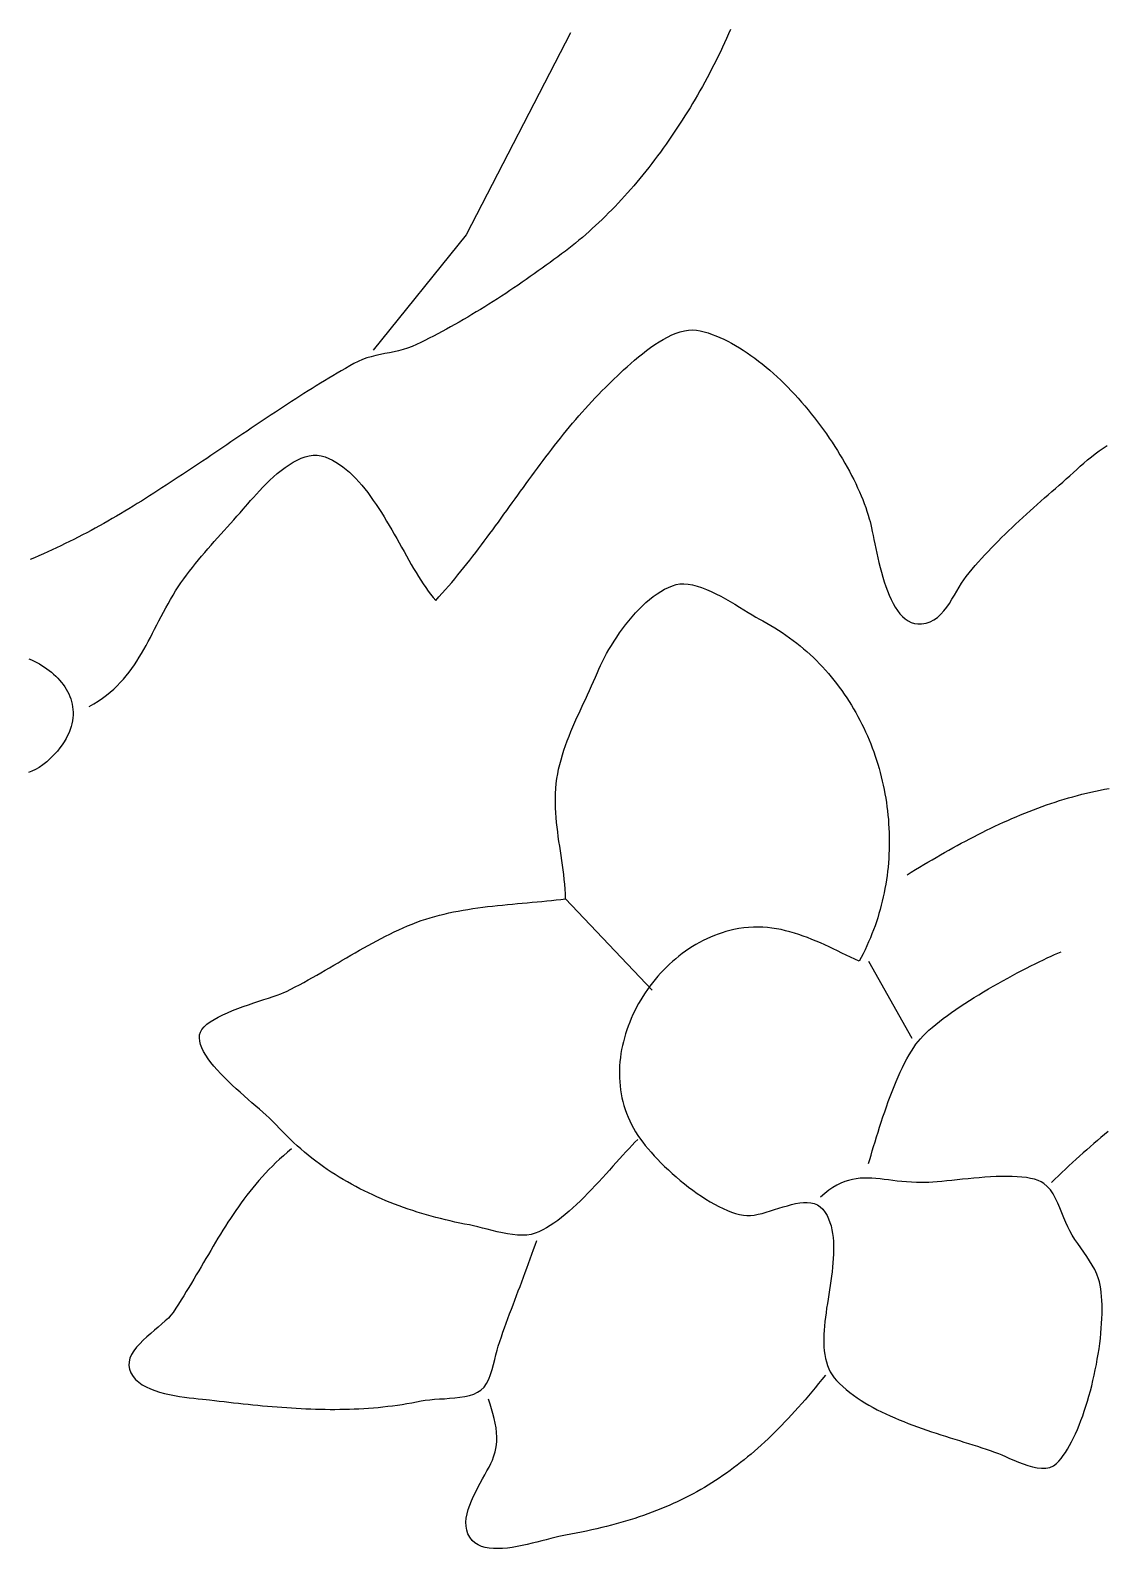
# Model space of a CAD drawing. Header units: millimetres. Extents: x 38 to 1209, y 36 to 1580.
# Drawn here: x 434.7 to 658.3, y 955.9 to 1271.5 of the extents above; entities that cross this region are included whole.
import ezdxf

# ---------------------------------------------------------------- set-up
doc = ezdxf.new("R2010")
doc.units = ezdxf.units.MM
doc.layers.add('0_0_0', color=3, linetype='Continuous')

msp = doc.modelspace()

# ---------------------------------------------------------------- linework, layer by layer
at = {"layer": '0_0_0'}
for points in [[(580.2689, 1271.6765), (579.8647, 1270.7499), (579.4527, 1269.8252), (579.033, 1268.9027), (578.6058, 1267.9825), (578.171, 1267.0648), (577.7288, 1266.1497), (577.2793, 1265.2374), (576.8225, 1264.3281), (576.3585, 1263.4218), (575.8875, 1262.5189), (575.4095, 1261.6193), (574.9246, 1260.7234), (574.4329, 1259.8312), (573.9345, 1258.9429), (573.4295, 1258.0588), (572.9178, 1257.1788), (572.3998, 1256.3033), (571.8753, 1255.4323), (571.3446, 1254.566), (570.8076, 1253.7046), (570.2646, 1252.8483), (569.7155, 1251.9971), (569.1605, 1251.1513), (568.5996, 1250.3111), (568.033, 1249.4765), (567.4607, 1248.6478), (566.8828, 1247.8251), (566.2994, 1247.0086), (565.7106, 1246.1984), (565.1165, 1245.3947), (564.5171, 1244.5976), (563.9125, 1243.8074), (563.3029, 1243.0241), (562.6883, 1242.2479), (562.0689, 1241.4791), (561.4446, 1240.7177), (560.8156, 1239.9639), (560.182, 1239.218), (559.5438, 1238.4799), (558.9012, 1237.75), (558.2542, 1237.0283), (557.6029, 1236.315), (556.9474, 1235.6103), (556.2878, 1234.9144), (555.6242, 1234.2274), (554.9567, 1233.5494), (554.2853, 1232.8807), (553.6102, 1232.2213), (552.9314, 1231.5715), (552.249, 1230.9314), (551.5631, 1230.3012), (550.8738, 1229.681), (550.1812, 1229.071), (549.4853, 1228.4714), (548.7863, 1227.8823), (548.0842, 1227.3038), (547.3792, 1226.7362), (546.6713, 1226.1796), (545.9606, 1225.6342), (545.1751, 1225.0412), (544.3825, 1224.4479), (543.5832, 1223.8546), (542.7774, 1223.2616), (541.9652, 1222.6692), (541.147, 1222.0776), (540.323, 1221.4872), (539.4934, 1220.8982), (538.6585, 1220.311), (537.8186, 1219.7258), (536.9738, 1219.1429), (536.1244, 1218.5626), (535.2707, 1217.9852), (534.4129, 1217.411), (533.5512, 1216.8403), (532.686, 1216.2734), (531.8173, 1215.7105), (530.9456, 1215.152), (530.071, 1214.5981), (529.1937, 1214.0491), (528.3141, 1213.5054), (527.4323, 1212.9671), (526.5487, 1212.4347), (525.6634, 1211.9084), (524.7766, 1211.3884), (523.8888, 1210.8752), (523, 1210.3689), (522.1105, 1209.8698), (521.2206, 1209.3784), (520.3305, 1208.8947), (519.4405, 1208.4192), (518.5508, 1207.9521), (517.6617, 1207.4937), (516.7733, 1207.0443), (515.886, 1206.6042), (515, 1206.1737), (514.0887, 1205.7742), (513.1649, 1205.4377), (512.2311, 1205.1531), (511.2897, 1204.9092), (510.3432, 1204.6947), (509.3941, 1204.4987), (508.4447, 1204.3098), (507.4976, 1204.1168), (506.5552, 1203.9088), (505.62, 1203.6744), (504.6944, 1203.4024), (503.7809, 1203.0819), (502.8819, 1202.7014), (502, 1202.25), (501.1213, 1201.7528), (500.2453, 1201.251), (499.3718, 1200.7447), (498.5009, 1200.2342), (497.6323, 1199.7195), (496.7661, 1199.2008), (495.902, 1198.6783), (495.0401, 1198.1521), (494.1802, 1197.6224), (493.3223, 1197.0893), (492.4662, 1196.553), (491.6118, 1196.0136), (490.7591, 1195.4713), (489.908, 1194.9262), (489.0584, 1194.3785), (488.2101, 1193.8284), (487.3632, 1193.2759), (486.5175, 1192.7213), (485.6728, 1192.1646), (484.8293, 1191.6062), (483.9866, 1191.046), (483.1448, 1190.4843), (482.3037, 1189.9212), (481.4633, 1189.3568), (480.6235, 1188.7914), (479.7842, 1188.225), (478.9452, 1187.6578), (478.1065, 1187.09), (477.2681, 1186.5218), (476.4297, 1185.9532), (475.5914, 1185.3844), (474.753, 1184.8157), (473.9145, 1184.247), (473.0757, 1183.6787), (472.2365, 1183.1108), (471.3969, 1182.5434), (470.5568, 1181.9769), (469.7161, 1181.4112), (468.8747, 1180.8466), (468.0325, 1180.2831), (467.1894, 1179.7211), (466.3453, 1179.1605), (465.5001, 1178.6016), (464.6538, 1178.0446), (463.8062, 1177.4895), (462.9573, 1176.9365), (462.1069, 1176.3857), (461.255, 1175.8375), (460.4015, 1175.2917), (459.5463, 1174.7488), (458.6893, 1174.2087), (457.8304, 1173.6716), (456.9695, 1173.1377), (456.1065, 1172.6072), (455.2414, 1172.0802), (454.374, 1171.5568), (453.5042, 1171.0372), (452.632, 1170.5216), (451.7573, 1170.0101), (450.88, 1169.5028), (450, 1169), (449.1271, 1168.5092), (448.2502, 1168.0258), (447.3692, 1167.5494), (446.4844, 1167.0799), (445.5958, 1166.617), (444.7038, 1166.1604), (443.8084, 1165.7099), (442.9097, 1165.2653), (442.008, 1164.8264), (441.1033, 1164.3928), (440.196, 1163.9644), (439.286, 1163.5409), (438.3736, 1163.1221), (437.4589, 1162.7077), (436.542, 1162.2975), (435.6232, 1161.8912), (434.7026, 1161.4887)], [(547, 1271), (525.3665, 1229), (506, 1205)], [(447, 1131), (447.9591, 1131.5385), (448.8697, 1132.1007), (449.7341, 1132.6857), (450.5547, 1133.2928), (451.334, 1133.9211), (452.0743, 1134.5698), (452.7781, 1135.238), (453.4477, 1135.925), (454.0855, 1136.6299), (454.6941, 1137.3518), (455.2756, 1138.0901), (455.8327, 1138.8437), (456.3676, 1139.612), (456.8828, 1140.3941), (457.3806, 1141.1891), (457.8636, 1141.9963), (458.334, 1142.8148), (458.7943, 1143.6438), (459.2468, 1144.4824), (459.6941, 1145.3299), (460.1385, 1146.1854), (460.5824, 1147.0481), (461.0281, 1147.9172), (461.4782, 1148.7918), (461.935, 1149.6711), (462.4009, 1150.5543), (462.8783, 1151.4406), (463.3697, 1152.3291), (463.8773, 1153.2191), (464.4037, 1154.1096), (464.9513, 1155), (465.4896, 1155.8372), (466.0456, 1156.6645), (466.618, 1157.4824), (467.2057, 1158.2915), (467.8073, 1159.0924), (468.4218, 1159.8855), (469.0478, 1160.6716), (469.6842, 1161.4511), (470.3298, 1162.2247), (470.9833, 1162.9929), (471.6434, 1163.7563), (472.3091, 1164.5154), (472.979, 1165.2709), (473.652, 1166.0232), (474.3269, 1166.773), (475.0023, 1167.5209), (475.6772, 1168.2674), (476.3502, 1169.0131), (477.0202, 1169.7585), (477.686, 1170.5043), (478.3463, 1171.251), (479, 1171.9992), (479.4619, 1172.5338), (479.9685, 1173.1209), (480.5169, 1173.7519), (481.1043, 1174.4187), (481.728, 1175.1129), (482.3851, 1175.8263), (483.0731, 1176.5504), (483.7889, 1177.2772), (484.53, 1177.9981), (485.2935, 1178.705), (486.0767, 1179.3895), (486.8767, 1180.0434), (487.6909, 1180.6583), (488.5164, 1181.2259), (489.3505, 1181.738), (490.1904, 1182.1862), (491.0334, 1182.5623), (491.8766, 1182.8579), (492.7174, 1183.0648), (493.5528, 1183.1746), (494.3803, 1183.179), (495.1969, 1183.0698), (496, 1182.8387), (496.7769, 1182.5213), (497.5358, 1182.1536), (498.2773, 1181.7378), (499.0018, 1181.2762), (499.7102, 1180.7711), (500.4029, 1180.2245), (501.0806, 1179.6389), (501.7438, 1179.0164), (502.3933, 1178.3592), (503.0296, 1177.6696), (503.6532, 1176.9499), (504.2649, 1176.2022), (504.8652, 1175.4288), (505.4548, 1174.6319), (506.0342, 1173.8138), (506.604, 1172.9767), (507.1649, 1172.1229), (507.7175, 1171.2545), (508.2624, 1170.3738), (508.8002, 1169.4831), (509.3314, 1168.5845), (509.8568, 1167.6804), (510.3769, 1166.7729), (510.8923, 1165.8643), (511.4036, 1164.9569), (511.9115, 1164.0528), (512.4165, 1163.1543), (512.9193, 1162.2636), (513.4205, 1161.383), (513.9206, 1160.5146), (514.4204, 1159.6609), (514.9203, 1158.8239), (515.421, 1158.0059), (515.9232, 1157.2091), (516.4274, 1156.4358), (516.9342, 1155.6883), (517.4442, 1154.9687), (517.9582, 1154.2793), (518.4765, 1153.6223), (519, 1153), (519.6807, 1153.7457), (520.3535, 1154.4956), (521.0185, 1155.2495), (521.6763, 1156.0073), (522.327, 1156.7687), (522.9709, 1157.5336), (523.6085, 1158.3018), (524.2399, 1159.0732), (524.8656, 1159.8476), (525.4858, 1160.6249), (526.1009, 1161.4048), (526.7111, 1162.1872), (527.3168, 1162.9719), (527.9183, 1163.7588), (528.5159, 1164.5476), (529.1099, 1165.3383), (529.7007, 1166.1307), (530.2885, 1166.9246), (530.8736, 1167.7197), (531.4565, 1168.5161), (532.0374, 1169.3134), (532.6165, 1170.1116), (533.1943, 1170.9104), (533.7711, 1171.7097), (534.3471, 1172.5093), (534.9227, 1173.3091), (535.4981, 1174.1089), (536.0738, 1174.9085), (536.65, 1175.7078), (537.227, 1176.5065), (537.8051, 1177.3046), (538.3848, 1178.1018), (538.9662, 1178.898), (539.5496, 1179.693), (540.1355, 1180.4867), (540.7242, 1181.2789), (541.3158, 1182.0694), (541.9108, 1182.858), (542.5095, 1183.6446), (543.1122, 1184.4291), (543.7191, 1185.2112), (544.3307, 1185.9907), (544.9472, 1186.7676), (545.5689, 1187.5417), (546.1962, 1188.3127), (546.8294, 1189.0805), (547.4687, 1189.845), (548.1146, 1190.606), (548.7672, 1191.3632), (549.427, 1192.1167), (550.0943, 1192.8661), (550.7693, 1193.6113), (551.4524, 1194.3521), (552.1438, 1195.0885), (552.844, 1195.8201), (553.5532, 1196.5469), (554.2718, 1197.2687), (555, 1197.9853), (555.5267, 1198.4987), (556.0995, 1199.0556), (556.7152, 1199.6496), (557.3708, 1200.274), (558.0631, 1200.9223), (558.7889, 1201.588), (559.545, 1202.2645), (560.3284, 1202.9452), (561.1359, 1203.6237), (561.9643, 1204.2933), (562.8105, 1204.9475), (563.6714, 1205.5798), (564.5438, 1206.1836), (565.4246, 1206.7524), (566.3105, 1207.2795), (567.1986, 1207.7586), (568.0855, 1208.183), (568.9683, 1208.5461), (569.8436, 1208.8415), (570.7085, 1209.0625), (571.5597, 1209.2027), (572.3941, 1209.2554), (573.2086, 1209.2142), (574, 1209.0725), (574.8145, 1208.8531), (575.6298, 1208.6015), (576.4456, 1208.3185), (577.2613, 1208.005), (578.0766, 1207.6617), (578.8909, 1207.2895), (579.704, 1206.8892), (580.5154, 1206.4616), (581.3246, 1206.0076), (582.1313, 1205.5279), (582.935, 1205.0235), (583.7352, 1204.495), (584.5316, 1203.9434), (585.3238, 1203.3695), (586.1113, 1202.774), (586.8936, 1202.1579), (587.6705, 1201.5218), (588.4413, 1200.8668), (589.2058, 1200.1935), (589.9635, 1199.5029), (590.714, 1198.7956), (591.4568, 1198.0726), (592.1916, 1197.3347), (592.9178, 1196.5827), (593.6352, 1195.8174), (594.3432, 1195.0397), (595.0414, 1194.2503), (595.7294, 1193.4501), (596.4069, 1192.6399), (597.0733, 1191.8206), (597.7282, 1190.9929), (598.3713, 1190.1578), (599.002, 1189.3159), (599.62, 1188.4682), (600.2249, 1187.6154), (600.8162, 1186.7584), (601.3935, 1185.898), (601.9564, 1185.035), (602.5044, 1184.1703), (603.0372, 1183.3046), (603.5543, 1182.4388), (604.0552, 1181.5738), (604.5397, 1180.7103), (605.0071, 1179.8492), (605.4572, 1178.9912), (605.8895, 1178.1373), (606.3035, 1177.2882), (606.6989, 1176.4448), (607.0752, 1175.6079), (607.432, 1174.7782), (607.7689, 1173.9567), (608.0854, 1173.1442), (608.3811, 1172.3414), (608.6557, 1171.5492), (608.9086, 1170.7685), (609.1396, 1170), (609.2907, 1169.4387), (609.4437, 1168.8043), (609.5999, 1168.1031), (609.7607, 1167.3419), (609.9275, 1166.5273), (610.1016, 1165.6658), (610.2844, 1164.7641), (610.4772, 1163.8288), (610.6814, 1162.8665), (610.8984, 1161.8837), (611.1294, 1160.8872), (611.3759, 1159.8835), (611.6392, 1158.8791), (611.9207, 1157.8808), (612.2217, 1156.8951), (612.5437, 1155.9287), (612.8878, 1154.988), (613.2556, 1154.0799), (613.6483, 1153.2107), (614.0673, 1152.3873), (614.514, 1151.616), (614.9898, 1150.9037), (615.4959, 1150.2569), (616.0338, 1149.6821), (616.6048, 1149.186), (617.2102, 1148.7752), (617.8515, 1148.4564), (618.5299, 1148.236), (619.2469, 1148.1208), (620.0038, 1148.1173), (620.9298, 1148.2624), (621.7858, 1148.5519), (622.5777, 1148.9693), (623.3116, 1149.4983), (623.9936, 1150.1225), (624.6298, 1150.8255), (625.2262, 1151.591), (625.7891, 1152.4026), (626.3244, 1153.244), (626.8382, 1154.0987), (627.3367, 1154.9504), (627.8259, 1155.7827), (628.3118, 1156.5794), (628.8007, 1157.3239), (629.2986, 1158), (629.9088, 1158.7585), (630.5322, 1159.5115), (631.1682, 1160.2593), (631.8163, 1161.0018), (632.4756, 1161.7394), (633.1457, 1162.472), (633.8259, 1163.1998), (634.5156, 1163.923), (635.2141, 1164.6417), (635.9209, 1165.3561), (636.6352, 1166.0662), (637.3565, 1166.7722), (638.0841, 1167.4743), (638.8174, 1168.1725), (639.5558, 1168.8671), (640.2987, 1169.5581), (641.0454, 1170.2458), (641.7952, 1170.9301), (642.5477, 1171.6113), (643.302, 1172.2896), (644.0577, 1172.9649), (644.8141, 1173.6376), (645.5705, 1174.3076), (646.3264, 1174.9752), (647.0811, 1175.6405), (647.8339, 1176.3036), (648.5843, 1176.9646), (649.3316, 1177.6238), (650.0752, 1178.2811), (650.8145, 1178.9369), (651.5487, 1179.5911), (652.2775, 1180.244), (653, 1180.8957), (653.7541, 1181.562), (654.5259, 1182.2126), (655.3144, 1182.848), (656.1183, 1183.4687), (656.9366, 1184.0753), (657.7683, 1184.6682), (658.6122, 1185.2481)], [(561, 1041), (560.4182, 1040.4086), (559.8166, 1039.7796), (559.1962, 1039.1165), (558.558, 1038.4229), (557.9029, 1037.7023), (557.2319, 1036.9582), (556.5461, 1036.1941), (555.8465, 1035.4137), (555.134, 1034.6204), (554.4096, 1033.8178), (553.6743, 1033.0093), (552.9292, 1032.1986), (552.1751, 1031.3891), (551.4132, 1030.5844), (550.6444, 1029.7881), (549.8697, 1029.0036), (549.0901, 1028.2344), (548.3065, 1027.4843), (547.5201, 1026.7565), (546.7317, 1026.0548), (545.9425, 1025.3825), (545.1533, 1024.7434), (544.3651, 1024.1408), (543.579, 1023.5783), (542.796, 1023.0595), (542.017, 1022.5879), (541.2431, 1022.167), (540.4752, 1021.8003), (539.7144, 1021.4915), (538.8803, 1021.2527), (537.9806, 1021.1163), (537.026, 1021.0705), (536.0273, 1021.1036), (534.9955, 1021.2038), (533.9412, 1021.3595), (532.8754, 1021.5589), (531.8088, 1021.7904), (530.7523, 1022.0422), (529.7167, 1022.3027), (528.7129, 1022.5601), (527.7516, 1022.8027), (526.8436, 1023.0188), (526, 1023.1967), (524.9934, 1023.3944), (523.9909, 1023.6009), (522.9928, 1023.8165), (521.9992, 1024.0413), (521.0101, 1024.2755), (520.0256, 1024.5191), (519.046, 1024.7725), (518.0712, 1025.0357), (517.1015, 1025.309), (516.137, 1025.5924), (515.1778, 1025.8862), (514.2239, 1026.1906), (513.2756, 1026.5056), (512.3329, 1026.8316), (511.3959, 1027.1685), (510.4649, 1027.5167), (509.5399, 1027.8762), (508.621, 1028.2473), (507.7083, 1028.6301), (506.802, 1029.0247), (505.9022, 1029.4314), (505.009, 1029.8503), (504.1226, 1030.2816), (503.243, 1030.7254), (502.3703, 1031.182), (501.5048, 1031.6514), (500.6465, 1032.1339), (499.7955, 1032.6296), (498.952, 1033.1387), (498.1161, 1033.6614), (497.2878, 1034.1977), (496.4674, 1034.748), (495.655, 1035.3123), (494.8506, 1035.8908), (494.0544, 1036.4837), (493.2665, 1037.0912), (492.487, 1037.7134), (491.7161, 1038.3506), (490.9538, 1039.0027), (490.2004, 1039.6701), (489.4558, 1040.3529), (488.7203, 1041.0513), (487.994, 1041.7654), (487.2769, 1042.4954), (486.5692, 1043.2415), (485.8711, 1044.0039), (485.4448, 1044.4553), (484.9449, 1044.9474), (484.3788, 1045.4777), (483.7538, 1046.0435), (483.0771, 1046.642), (482.3562, 1047.2707), (481.5982, 1047.9268), (480.8105, 1048.6078), (480.0004, 1049.3109), (479.1753, 1050.0335), (478.3423, 1050.7729), (477.5089, 1051.5265), (476.6823, 1052.2916), (475.8699, 1053.0656), (475.0789, 1053.8457), (474.3167, 1054.6294), (473.5906, 1055.4139), (472.9078, 1056.1967), (472.2758, 1056.975), (471.7017, 1057.7462), (471.193, 1058.5076), (470.7568, 1059.2566), (470.4006, 1059.9905), (470.1316, 1060.7067), (469.9572, 1061.4024), (469.8846, 1062.0751), (469.9212, 1062.7221), (470.0866, 1063.2904), (470.4038, 1063.8446), (470.8595, 1064.3846), (471.4403, 1064.9101), (472.1326, 1065.4211), (472.9232, 1065.9174), (473.7986, 1066.3989), (474.7455, 1066.8655), (475.7504, 1067.317), (476.8, 1067.7534), (477.8808, 1068.1744), (478.9794, 1068.5799), (480.0825, 1068.9698), (481.1767, 1069.344), (482.2485, 1069.7024), (483.2845, 1070.0448), (484.2715, 1070.3711), (485.1958, 1070.6811), (486.0443, 1070.9748), (486.8034, 1071.2519), (487.4597, 1071.5124), (488, 1071.7562), (488.9032, 1072.208), (489.8034, 1072.6714), (490.7006, 1073.1453), (491.5954, 1073.6286), (492.488, 1074.1203), (493.3787, 1074.6194), (494.2679, 1075.1248), (495.1559, 1075.6355), (496.043, 1076.1504), (496.9295, 1076.6685), (497.8159, 1077.1888), (498.7023, 1077.7103), (499.5892, 1078.2318), (500.4768, 1078.7524), (501.3655, 1079.271), (502.2557, 1079.7866), (503.1475, 1080.2981), (504.0415, 1080.8045), (504.9378, 1081.3048), (505.8369, 1081.798), (506.739, 1082.2829), (507.6445, 1082.7586), (508.5537, 1083.2239), (509.4669, 1083.678), (510.3845, 1084.1197), (511.3068, 1084.548), (512.2341, 1084.9618), (513.1667, 1085.3602), (514.105, 1085.742), (515.0493, 1086.1063), (516, 1086.4521), (516.9232, 1086.7647), (517.8592, 1087.0574), (518.8072, 1087.3312), (519.7665, 1087.5869), (520.7361, 1087.8256), (521.7154, 1088.0482), (522.7034, 1088.2555), (523.6994, 1088.4486), (524.7026, 1088.6284), (525.7122, 1088.7959), (526.7273, 1088.9519), (527.7472, 1089.0975), (528.7711, 1089.2335), (529.798, 1089.3609), (530.8274, 1089.4806), (531.8582, 1089.5937), (532.8898, 1089.701), (533.9213, 1089.8035), (534.952, 1089.9021), (535.9809, 1089.9977), (537.0073, 1090.0914), (538.0305, 1090.184), (539.0495, 1090.2765), (540.0636, 1090.3698), (541.072, 1090.4649), (542.0739, 1090.5627), (543.0684, 1090.6642), (544.0548, 1090.7702), (545.0323, 1090.8818), (546, 1091), (545.9639, 1092.0129), (545.9051, 1093.0206), (545.8261, 1094.0237), (545.7294, 1095.0227), (545.6177, 1096.0182), (545.4936, 1097.0106), (545.3596, 1098.0005), (545.2184, 1098.9884), (545.0724, 1099.9749), (544.9244, 1100.9605), (544.7768, 1101.9457), (544.6323, 1102.9311), (544.4935, 1103.9172), (544.3629, 1104.9045), (544.2431, 1105.8936), (544.1368, 1106.8851), (544.0464, 1107.8793), (543.9746, 1108.877), (543.924, 1109.8785), (543.8972, 1110.8845), (543.8967, 1111.8955), (543.9251, 1112.912), (543.985, 1113.9346), (544.079, 1114.9637), (544.2098, 1116), (544.3691, 1116.9763), (544.5642, 1117.9533), (544.7926, 1118.9308), (545.0518, 1119.9082), (545.3395, 1120.8853), (545.6532, 1121.8617), (545.9904, 1122.8371), (546.3487, 1123.811), (546.7258, 1124.7831), (547.1191, 1125.753), (547.5262, 1126.7204), (547.9448, 1127.6849), (548.3722, 1128.6462), (548.8062, 1129.6038), (549.2443, 1130.5575), (549.6841, 1131.5068), (550.123, 1132.4514), (550.5588, 1133.391), (550.9889, 1134.3251), (551.4109, 1135.2534), (551.8224, 1136.1756), (552.2209, 1137.0912), (552.6041, 1138), (552.9212, 1138.7382), (553.2745, 1139.5074), (553.6626, 1140.3032), (554.0841, 1141.1214), (554.5375, 1141.9579), (555.0216, 1142.8084), (555.535, 1143.6688), (556.0761, 1144.5347), (556.6437, 1145.4021), (557.2365, 1146.2667), (557.8528, 1147.1243), (558.4916, 1147.9707), (559.1512, 1148.8017), (559.8303, 1149.6131), (560.5276, 1150.4007), (561.2417, 1151.1602), (561.9712, 1151.8875), (562.7146, 1152.5783), (563.4707, 1153.2285), (564.238, 1153.8339), (565.0151, 1154.3902), (565.8007, 1154.8932), (566.5934, 1155.3387), (567.3917, 1155.7226), (568.1944, 1156.0406), (569, 1156.2885), (569.7805, 1156.4287), (570.609, 1156.4598), (571.4794, 1156.3909), (572.3859, 1156.2311), (573.3226, 1155.9895), (574.2836, 1155.6752), (575.2631, 1155.2972), (576.2552, 1154.8648), (577.2539, 1154.3869), (578.2535, 1153.8728), (579.248, 1153.3314), (580.2315, 1152.772), (581.1982, 1152.2036), (582.1422, 1151.6353), (583.0576, 1151.0762), (583.9385, 1150.5354), (584.7791, 1150.022), (585.5735, 1149.5452), (586.3157, 1149.114), (587, 1148.7376), (587.8347, 1148.2845), (588.6566, 1147.8165), (589.4656, 1147.334), (590.2617, 1146.8372), (591.0449, 1146.3263), (591.8151, 1145.8015), (592.5723, 1145.2632), (593.3164, 1144.7115), (594.0475, 1144.1468), (594.7655, 1143.5692), (595.4704, 1142.979), (596.1621, 1142.3765), (596.8406, 1141.762), (597.5059, 1141.1356), (598.1579, 1140.4976), (598.7967, 1139.8483), (599.4221, 1139.1879), (600.0342, 1138.5167), (600.6329, 1137.8349), (601.2183, 1137.1429), (601.7901, 1136.4407), (602.3485, 1135.7287), (602.8934, 1135.0071), (603.4248, 1134.2763), (603.9425, 1133.5363), (604.4467, 1132.7876), (604.9373, 1132.0302), (605.4142, 1131.2646), (605.8774, 1130.4909), (606.3269, 1129.7093), (606.7626, 1128.9202), (607.1846, 1128.1238), (607.5927, 1127.3204), (607.987, 1126.5101), (608.3674, 1125.6932), (608.7339, 1124.8701), (609.0864, 1124.0409), (609.425, 1123.2058), (609.7496, 1122.3653), (610.0601, 1121.5194), (610.3566, 1120.6684), (610.639, 1119.8127), (610.9072, 1118.9524), (611.1613, 1118.0878), (611.4012, 1117.2191), (611.6269, 1116.3466), (611.8383, 1115.4706), (612.0354, 1114.5913), (612.2182, 1113.7089), (612.3867, 1112.8238), (612.5407, 1111.936), (612.6804, 1111.046), (612.8056, 1110.154), (612.9164, 1109.2601), (613.0126, 1108.3647), (613.0944, 1107.468), (613.1615, 1106.5702), (613.214, 1105.6717), (613.252, 1104.7726), (613.2752, 1103.8732), (613.2838, 1102.9738), (613.2776, 1102.0746), (613.2567, 1101.1759), (613.221, 1100.2778), (613.1705, 1099.3808), (613.1051, 1098.4849), (613.0248, 1097.5905), (612.9297, 1096.6978), (612.8196, 1095.8071), (612.6945, 1094.9186), (612.5544, 1094.0326), (612.3993, 1093.1492), (612.2291, 1092.2689), (612.0438, 1091.3917), (611.8433, 1090.5181), (611.6277, 1089.6481), (611.397, 1088.7822), (611.151, 1087.9204), (610.8897, 1087.0631), (610.6131, 1086.2106), (610.3213, 1085.363), (610.0141, 1084.5206), (609.6915, 1083.6837), (609.3534, 1082.8526), (609, 1082.0274), (608.6311, 1081.2085), (608.2466, 1080.396), (607.8466, 1079.5902), (607.4311, 1078.7915), (607, 1078), (606.1042, 1078.4276), (605.2107, 1078.859), (604.3191, 1079.2921), (603.4288, 1079.7247), (602.5392, 1080.1549), (601.6497, 1080.5805), (600.7599, 1080.9996), (599.8691, 1081.4099), (598.9768, 1081.8095), (598.0824, 1082.1963), (597.1854, 1082.5682), (596.2853, 1082.9231), (595.3814, 1083.2591), (594.4733, 1083.5739), (593.5603, 1083.8656), (592.642, 1084.1321), (591.7177, 1084.3712), (590.7869, 1084.5811), (589.849, 1084.7594), (588.9036, 1084.9043), (587.95, 1085.0137), (586.9877, 1085.0853), (586.0161, 1085.1173), (585.0348, 1085.1075), (584.043, 1085.0539), (583.0403, 1084.9544), (582.0262, 1084.8069), (581, 1084.6094), (580.1698, 1084.415), (579.3475, 1084.1931), (578.5334, 1083.9442), (577.7279, 1083.669), (576.9314, 1083.3679), (576.1445, 1083.0417), (575.3674, 1082.691), (574.6006, 1082.3162), (573.8445, 1081.9181), (573.0996, 1081.4973), (572.3662, 1081.0543), (571.6449, 1080.5898), (570.9359, 1080.1044), (570.2397, 1079.5986), (569.5568, 1079.0731), (568.8876, 1078.5285), (568.2324, 1077.9654), (567.5917, 1077.3844), (566.966, 1076.7861), (566.3555, 1076.1711), (565.7609, 1075.54), (565.1824, 1074.8935), (564.6205, 1074.2321), (564.0756, 1073.5563), (563.5481, 1072.867), (563.0385, 1072.1645), (562.5472, 1071.4497), (562.0746, 1070.7229), (561.621, 1069.985), (561.1871, 1069.2364), (560.773, 1068.4777), (560.3793, 1067.7097), (560.0064, 1066.9328), (559.6548, 1066.1477), (559.3247, 1065.355), (559.0167, 1064.5553), (558.7312, 1063.7492), (558.4685, 1062.9373), (558.2291, 1062.1202), (558.0135, 1061.2985), (557.822, 1060.4729), (557.6551, 1059.6439), (557.5132, 1058.8121), (557.3966, 1057.9782), (557.3059, 1057.1427), (557.2414, 1056.3063), (557.2036, 1055.4695), (557.1928, 1054.633), (557.2096, 1053.7973), (557.2542, 1052.9632), (557.3272, 1052.1311), (557.429, 1051.3017), (557.5599, 1050.4756), (557.7204, 1049.6534), (557.911, 1048.8356), (558.132, 1048.023), (558.3838, 1047.2161), (558.6669, 1046.4156), (558.9817, 1045.6219), (559.3286, 1044.8358), (559.708, 1044.0578), (560.1203, 1043.2886), (560.5661, 1042.5287), (561.0456, 1041.7787), (561.5594, 1041.0394), (562.0463, 1040.3869), (562.5789, 1039.7122), (563.1546, 1039.0186), (563.7706, 1038.3093), (564.4244, 1037.5876), (565.1134, 1036.8568), (565.8347, 1036.1202), (566.5859, 1035.3811), (567.3642, 1034.6427), (568.1671, 1033.9084), (568.9918, 1033.1815), (569.8357, 1032.4651), (570.6962, 1031.7627), (571.5706, 1031.0775), (572.4563, 1030.4128), (573.3506, 1029.7719), (574.2509, 1029.1581), (575.1545, 1028.5746), (576.0588, 1028.0247), (576.9611, 1027.5118), (577.8588, 1027.039), (578.7493, 1026.6098), (579.6298, 1026.2274), (580.4978, 1025.8951), (581.3506, 1025.6161), (582.1855, 1025.3938), (583, 1025.2315), (583.7006, 1025.1652), (584.4421, 1025.1811), (585.2193, 1025.268), (586.027, 1025.4151), (586.8602, 1025.6112), (587.7137, 1025.8455), (588.5826, 1026.1069), (589.4615, 1026.3844), (590.3455, 1026.6671), (591.2294, 1026.944), (592.1082, 1027.2041), (592.9766, 1027.4363), (593.8297, 1027.6298), (594.6623, 1027.7734), (595.4693, 1027.8564), (596.2455, 1027.8675), (596.986, 1027.796), (597.6855, 1027.6307), (598.339, 1027.3606), (598.9413, 1026.9749), (599.4874, 1026.4625), (599.9722, 1025.8125), (600.35, 1025.1501), (600.6754, 1024.458), (600.9511, 1023.7378), (601.1799, 1022.991), (601.3645, 1022.2194), (601.5076, 1021.4244), (601.6121, 1020.6077), (601.6807, 1019.771), (601.7162, 1018.9157), (601.7212, 1018.0437), (601.6986, 1017.1563), (601.6511, 1016.2554), (601.5814, 1015.3424), (601.4924, 1014.4191), (601.3868, 1013.4869), (601.2673, 1012.5476), (601.1367, 1011.6027), (600.9977, 1010.6538), (600.8532, 1009.7026), (600.7058, 1008.7507), (600.5583, 1007.7996), (600.4135, 1006.8511), (600.2741, 1005.9067), (600.1429, 1004.9679), (600.0226, 1004.0366), (599.916, 1003.1141), (599.8259, 1002.2023), (599.755, 1001.3026), (599.706, 1000.4167), (599.6817, 999.5461), (599.685, 998.6926), (599.7184, 997.8578), (599.7848, 997.0431), (599.887, 996.2503), (600.0277, 995.481), (600.2096, 994.7367), (600.4355, 994.0192), (600.7082, 993.3299), (601.0304, 992.6705), (601.4049, 992.0427), (601.8344, 991.448), (602.3217, 990.8881), (602.9724, 990.2323), (603.6507, 989.5992), (604.3552, 988.9881), (605.0848, 988.3981), (605.8382, 987.8286), (606.6141, 987.2788), (607.4114, 986.748), (608.2288, 986.2354), (609.0651, 985.7403), (609.919, 985.2619), (610.7894, 984.7996), (611.6749, 984.3526), (612.5745, 983.9202), (613.4867, 983.5015), (614.4105, 983.0959), (615.3445, 982.7027), (616.2875, 982.3211), (617.2384, 981.9503), (618.1958, 981.5897), (619.1586, 981.2384), (620.1255, 980.8958), (621.0953, 980.5612), (622.0667, 980.2337), (623.0386, 979.9126), (624.0096, 979.5973), (624.9786, 979.2869), (625.9444, 978.9807), (626.9056, 978.6781), (627.8612, 978.3781), (628.8097, 978.0803), (629.7501, 977.7836), (630.681, 977.4876), (631.6013, 977.1913), (632.5097, 976.8941), (633.405, 976.5952), (634.286, 976.294), (635.1514, 975.9895), (636, 975.6813), (636.6927, 975.4053), (637.4681, 975.0692), (638.3122, 974.6929), (639.2106, 974.2965), (640.1493, 973.9), (641.1141, 973.5236), (642.091, 973.1874), (643.0656, 972.9114), (644.024, 972.7156), (644.9519, 972.6202), (645.8353, 972.6452), (646.6599, 972.8107), (647.4116, 973.1367), (648.0763, 973.6435), (648.5408, 974.1296), (648.999, 974.6706), (649.4504, 975.2638), (649.8946, 975.9068), (650.331, 976.597), (650.7593, 977.3318), (651.1788, 978.1087), (651.5893, 978.9251), (651.9901, 979.7785), (652.3809, 980.6663), (652.7612, 981.586), (653.1305, 982.535), (653.4883, 983.5109), (653.8341, 984.5109), (654.1676, 985.5327), (654.4882, 986.5736), (654.7955, 987.631), (655.089, 988.7025), (655.3682, 989.7855), (655.6326, 990.8774), (655.8819, 991.9757), (656.1155, 993.0779), (656.3329, 994.1813), (656.5338, 995.2835), (656.7175, 996.3818), (656.8838, 997.4738), (657.032, 998.5569), (657.1618, 999.6285), (657.2726, 1000.6861), (657.364, 1001.7272), (657.4355, 1002.7491), (657.4867, 1003.7494), (657.5171, 1004.7255), (657.5262, 1005.6748), (657.5135, 1006.5948), (657.4787, 1007.4829), (657.4211, 1008.3367), (657.3404, 1009.1534), (657.2361, 1009.9307), (657.1077, 1010.6659), (656.9548, 1011.3565), (656.7769, 1012), (656.4263, 1012.9761), (655.9938, 1013.9273), (655.4937, 1014.8574), (654.9406, 1015.7703), (654.3487, 1016.6697), (653.7326, 1017.5596), (653.1066, 1018.4438), (652.4852, 1019.3261), (651.8827, 1020.2103), (651.3136, 1021.1003), (650.7924, 1022), (650.3812, 1022.8244), (649.9825, 1023.7351), (649.5872, 1024.7078), (649.186, 1025.7183), (648.7698, 1026.7424), (648.3292, 1027.756), (647.8551, 1028.7347), (647.3384, 1029.6544), (646.7697, 1030.4908), (646.1398, 1031.2198), (645.4397, 1031.8171), (644.8709, 1032.1604), (644.2147, 1032.4515), (643.4779, 1032.6936), (642.6674, 1032.8898), (641.7899, 1033.0433), (640.8523, 1033.1572), (639.8614, 1033.2347), (638.8242, 1033.279), (637.7472, 1033.2932), (636.6376, 1033.2805), (635.5019, 1033.244), (634.3472, 1033.187), (633.1802, 1033.1126), (632.0077, 1033.0239), (630.8366, 1032.9241), (629.6738, 1032.8164), (628.526, 1032.7039), (627.4, 1032.5899), (626.3028, 1032.4774), (625.2411, 1032.3697), (624.2218, 1032.2699), (623.2517, 1032.1811), (622.3376, 1032.1066), (621.4864, 1032.0494), (620.7049, 1032.0128), (620, 1032), (618.9257, 1032.0173), (617.8857, 1032.0654), (616.8775, 1032.1383), (615.8989, 1032.2301), (614.9475, 1032.335), (614.0212, 1032.4472), (613.1175, 1032.5606), (612.2342, 1032.6696), (611.369, 1032.768), (610.5196, 1032.8502), (609.6837, 1032.9103), (608.859, 1032.9423), (608.0432, 1032.9403), (607.234, 1032.8986), (606.4291, 1032.8112), (605.6262, 1032.6722), (604.823, 1032.4758), (604.0173, 1032.2162), (603.2067, 1031.8873), (602.3889, 1031.4835), (601.5616, 1030.9986), (600.7225, 1030.427), (599.8694, 1029.7628), (599, 1029)], [(434.4133, 1140.8949), (434.9804, 1140.648), (435.5395, 1140.3837), (436.0893, 1140.1022), (436.6288, 1139.804), (437.1569, 1139.4894), (437.6724, 1139.1589), (438.1743, 1138.8127), (438.6614, 1138.4512), (439.1326, 1138.0749), (439.5869, 1137.684), (440.023, 1137.279), (440.4399, 1136.8603), (440.8364, 1136.4281), (441.2115, 1135.9829), (441.564, 1135.5251), (441.8929, 1135.055), (442.1969, 1134.573), (442.4751, 1134.0794), (442.7262, 1133.5747), (442.9492, 1133.0592), (443.143, 1132.5332), (443.3064, 1131.9972), (443.4383, 1131.4516), (443.5376, 1130.8966), (443.6033, 1130.3327), (443.6341, 1129.7602), (443.629, 1129.1796), (443.5869, 1128.5911), (443.5066, 1127.9951), (443.387, 1127.3921), (443.2271, 1126.7824), (443.0257, 1126.1664), (442.7817, 1125.5444), (442.4939, 1124.9168), (442.1613, 1124.284), (441.7828, 1123.6464), (441.3572, 1123.0042), (440.8834, 1122.358), (440.3604, 1121.7081), (439.787, 1121.0548), (438.9582, 1120.1989), (438.1495, 1119.461), (437.3585, 1118.8327), (436.5832, 1118.3058), (435.8212, 1117.8719), (435.0705, 1117.5225), (434.3289, 1117.2494)], [(617, 1096), (617.866, 1096.5284), (618.7316, 1097.0531), (619.5971, 1097.5739), (620.4623, 1098.0907), (621.3276, 1098.6031), (622.1929, 1099.1111), (623.0584, 1099.6145), (623.9242, 1100.1132), (624.7904, 1100.6068), (625.657, 1101.0953), (626.5243, 1101.5784), (627.3922, 1102.0561), (628.2609, 1102.5281), (629.1306, 1102.9942), (630.0012, 1103.4542), (630.8729, 1103.9081), (631.7459, 1104.3556), (632.6202, 1104.7965), (633.4958, 1105.2306), (634.373, 1105.6578), (635.2519, 1106.078), (636.1324, 1106.4908), (637.0148, 1106.8962), (637.8991, 1107.294), (638.7855, 1107.6839), (639.674, 1108.0659), (640.5647, 1108.4396), (641.4578, 1108.8051), (642.3533, 1109.162), (643.2514, 1109.5102), (644.1522, 1109.8496), (645.0557, 1110.1799), (645.9621, 1110.5009), (646.8715, 1110.8126), (647.7839, 1111.1147), (648.6995, 1111.407), (649.6184, 1111.6893), (650.5407, 1111.9616), (651.4664, 1112.2235), (652.3958, 1112.475), (653.3288, 1112.7158), (654.2656, 1112.9458), (655.2064, 1113.1648), (656.1511, 1113.3726), (657.1, 1113.5691), (658.0531, 1113.754), (659.0104, 1113.9272)], [(546, 1091), (564, 1072)], [(609, 1036), (609.2382, 1036.8242), (609.4905, 1037.69), (609.7564, 1038.5934), (610.0357, 1039.5306), (610.328, 1040.4975), (610.6329, 1041.4903), (610.9502, 1042.5052), (611.2793, 1043.5382), (611.62, 1044.5854), (611.9719, 1045.643), (612.3348, 1046.7069), (612.7081, 1047.7734), (613.0916, 1048.8385), (613.485, 1049.8984), (613.8878, 1050.9491), (614.2997, 1051.9867), (614.7204, 1053.0074), (615.1495, 1054.0072), (615.5867, 1054.9822), (616.0316, 1055.9286), (616.4838, 1056.8424), (616.9431, 1057.7198), (617.409, 1058.5568), (617.8813, 1059.3496), (618.3595, 1060.0943), (618.8433, 1060.7869), (619.2733, 1061.3409), (619.7605, 1061.9072), (620.3019, 1062.4844), (620.8946, 1063.0714), (621.5355, 1063.6671), (622.2216, 1064.2702), (622.9499, 1064.8796), (623.7175, 1065.4941), (624.5214, 1066.1126), (625.3585, 1066.7338), (626.2259, 1067.3566), (627.1206, 1067.9797), (628.0396, 1068.6021), (628.9798, 1069.2226), (629.9384, 1069.8399), (630.9123, 1070.453), (631.8985, 1071.0606), (632.8941, 1071.6615), (633.896, 1072.2545), (634.9013, 1072.8386), (635.9069, 1073.4125), (636.9098, 1073.9751), (637.9072, 1074.5251), (638.8959, 1075.0614), (639.8731, 1075.5828), (640.8356, 1076.0882), (641.7806, 1076.5763), (642.7049, 1077.046), (643.6057, 1077.4962), (644.48, 1077.9256), (645.3246, 1078.333), (646.1368, 1078.7173), (646.9133, 1079.0773), (647.6514, 1079.4119), (648.3479, 1079.7198), (649, 1080)], [(609, 1078), (618, 1062)], [(658.776, 1042.6168), (658.0353, 1041.9942), (657.2942, 1041.3679), (656.553, 1040.7375), (655.8119, 1040.1026), (655.0711, 1039.4629), (654.3307, 1038.818), (653.591, 1038.1675), (652.8523, 1037.511), (652.1147, 1036.8482), (651.3783, 1036.1787), (650.6436, 1035.5021), (649.9105, 1034.818), (649.1794, 1034.1262), (648.4505, 1033.4261), (647.7239, 1032.7175), (647, 1032)], [(489, 1039), (488.1652, 1038.3042), (487.3542, 1037.6004), (486.5659, 1036.8885), (485.7995, 1036.1688), (485.0543, 1035.4416), (484.3292, 1034.707), (483.6235, 1033.9652), (482.9363, 1033.2164), (482.2667, 1032.4608), (481.6138, 1031.6986), (480.9769, 1030.93), (480.3549, 1030.1552), (479.7472, 1029.3744), (479.1527, 1028.5879), (478.5706, 1027.7957), (478.0002, 1026.9981), (477.4404, 1026.1953), (476.8905, 1025.3875), (476.3496, 1024.5749), (475.8168, 1023.7577), (475.2912, 1022.9361), (474.7721, 1022.1103), (474.2584, 1021.2804), (473.7495, 1020.4467), (473.2443, 1019.6095), (472.7421, 1018.7688), (472.2419, 1017.9249), (471.743, 1017.0779), (471.2443, 1016.2281), (470.7452, 1015.3758), (470.2447, 1014.5209), (469.742, 1013.6639), (469.2361, 1012.8048), (468.7263, 1011.9439), (468.2117, 1011.0814), (467.6913, 1010.2174), (467.1644, 1009.3522), (466.63, 1008.486), (466.0874, 1007.6189), (465.5356, 1006.7511), (464.9738, 1005.883), (464.4012, 1005.0146), (463.9696, 1004.447), (463.4292, 1003.8584), (462.7993, 1003.2499), (462.0991, 1002.6225), (461.3478, 1001.9771), (460.5646, 1001.315), (459.7688, 1000.6369), (458.9796, 999.9441), (458.2162, 999.2375), (457.4978, 998.5181), (456.8437, 997.7871), (456.2731, 997.0453), (455.8053, 996.2939), (455.4593, 995.5338), (455.2546, 994.7662), (455.2103, 993.9919), (455.3456, 993.2122), (455.6527, 992.4334), (456.0837, 991.7264), (456.627, 991.0873), (457.2712, 990.5121), (458.005, 989.997), (458.8169, 989.5382), (459.6955, 989.1317), (460.6295, 988.7737), (461.6074, 988.4602), (462.6178, 988.1874), (463.6492, 987.9515), (464.6904, 987.7485), (465.7299, 987.5746), (466.7562, 987.4258), (467.758, 987.2984), (468.7239, 987.1883), (469.6424, 987.0919), (470.5022, 987.005), (471.2919, 986.924), (472, 986.8449), (472.9996, 986.7255), (473.9997, 986.6073), (475.0002, 986.4904), (476.001, 986.3751), (477.0022, 986.2618), (478.0036, 986.1508), (479.0053, 986.0424), (480.0073, 985.9368), (481.0095, 985.8345), (482.0118, 985.7356), (483.0143, 985.6405), (484.017, 985.5496), (485.0197, 985.463), (486.0225, 985.3812), (487.0254, 985.3044), (488.0282, 985.233), (489.0311, 985.1671), (490.0339, 985.1073), (491.0367, 985.0536), (492.0393, 985.0066), (493.0418, 984.9664), (494.0442, 984.9333), (495.0464, 984.9077), (496.0484, 984.89), (497.0501, 984.8803), (498.0516, 984.879), (499.0527, 984.8864), (500.0536, 984.9028), (501.0541, 984.9285), (502.0542, 984.9638), (503.0539, 985.009), (504.0531, 985.0645), (505.0519, 985.1305), (506.0503, 985.2074), (507.048, 985.2954), (508.0453, 985.3948), (509.0419, 985.5061), (510.038, 985.6293), (511.0334, 985.765), (512.0281, 985.9133), (513.0222, 986.0746), (514.0155, 986.2492), (515.0081, 986.4374), (516, 986.6396), (516.8365, 986.7835), (517.7549, 986.8896), (518.738, 986.9696), (519.769, 987.0351), (520.831, 987.0977), (521.9071, 987.169), (522.9802, 987.2606), (524.0336, 987.3842), (525.0502, 987.5513), (526.0132, 987.7737), (526.9057, 988.0628), (527.7106, 988.4304), (528.4112, 988.8881), (529.0458, 989.5114), (529.5822, 990.277), (530.0343, 991.1555), (530.416, 992.1174), (530.7409, 993.1336), (531.0231, 994.1745), (531.2763, 995.211), (531.5144, 996.2136), (531.7512, 997.153), (532.0007, 998), (532.3227, 998.9659), (532.6515, 999.9296), (532.9864, 1000.8911), (533.3268, 1001.8507), (533.6721, 1002.8086), (534.0216, 1003.765), (534.3747, 1004.7201), (534.7308, 1005.6741), (535.0892, 1006.6273), (535.4494, 1007.5798), (535.8106, 1008.5319), (536.1723, 1009.4837), (536.5338, 1010.4356), (536.8945, 1011.3876), (537.2537, 1012.3401), (537.6109, 1013.2932), (537.9653, 1014.2471), (538.3165, 1015.2021), (538.6636, 1016.1583), (539.0062, 1017.116), (539.3435, 1018.0753), (539.675, 1019.0366), (540, 1020)], [(600, 992), (599.2914, 991.1127), (598.5852, 990.2396), (597.8813, 989.3807), (597.1792, 988.5357), (596.4788, 987.7047), (595.7797, 986.8873), (595.0817, 986.0837), (594.3845, 985.2935), (593.6879, 984.5168), (592.9915, 983.7534), (592.2951, 983.0032), (591.5985, 982.2661), (590.9013, 981.5419), (590.2032, 980.8306), (589.5041, 980.132), (588.8036, 979.4461), (588.1014, 978.7727), (587.3973, 978.1117), (586.6911, 977.463), (585.9823, 976.8264), (585.2709, 976.2019), (584.5564, 975.5894), (583.8386, 974.9887), (583.1173, 974.3997), (582.3922, 973.8224), (581.663, 973.2565), (580.9294, 972.702), (580.1911, 972.1588), (579.4479, 971.6268), (578.6996, 971.1058), (577.9458, 970.5957), (577.1862, 970.0964), (576.4206, 969.6079), (575.6488, 969.1299), (574.8704, 968.6624), (574.0851, 968.2053), (573.2928, 967.7584), (572.4931, 967.3217), (571.6857, 966.895), (570.8705, 966.4782), (570.047, 966.0712), (569.2151, 965.6739), (568.3744, 965.2862), (567.5247, 964.9079), (566.6657, 964.539), (565.7972, 964.1793), (564.9189, 963.8287), (564.0304, 963.4871), (563.1316, 963.1545), (562.2221, 962.8306), (561.3017, 962.5153), (560.3702, 962.2087), (559.4271, 961.9104), (558.4723, 961.6205), (557.5055, 961.3388), (556.5264, 961.0652), (555.5348, 960.7996), (554.5303, 960.5419), (553.5128, 960.2919), (552.4818, 960.0496), (551.4372, 959.8148), (550.3787, 959.5875), (549.306, 959.3674), (548.2188, 959.1545), (547.1169, 958.9488), (546, 958.75), (545.3241, 958.6183), (544.5779, 958.4494), (543.7691, 958.25), (542.9051, 958.0269), (541.9936, 957.7868), (541.0423, 957.5363), (540.0586, 957.2823), (539.0504, 957.0314), (538.0251, 956.7904), (536.9903, 956.566), (535.9537, 956.3648), (534.9229, 956.1937), (533.9055, 956.0593), (532.9091, 955.9684), (531.9413, 955.9277), (531.0097, 955.9439), (530.122, 956.0237), (529.2857, 956.1739), (528.5085, 956.4012), (527.7979, 956.7122), (527.1616, 957.1138), (526.6072, 957.6126), (526.08, 958.2861), (525.6959, 959.0074), (525.4441, 959.7712), (525.3135, 960.5724), (525.2932, 961.4061), (525.3723, 962.267), (525.5398, 963.1502), (525.7847, 964.0505), (526.0962, 964.9628), (526.4631, 965.8821), (526.8747, 966.8033), (527.3199, 967.7213), (527.7878, 968.631), (528.2675, 969.5273), (528.7479, 970.4052), (529.2182, 971.2595), (529.6674, 972.0852), (530.0845, 972.8771), (530.4585, 973.6303), (530.7787, 974.3396), (531.0339, 975), (531.3502, 976.0601), (531.5627, 977.094), (531.6806, 978.1064), (531.713, 979.1017), (531.6692, 980.0845), (531.5583, 981.0595), (531.3896, 982.0312), (531.1722, 983.0041), (530.9153, 983.9829), (530.6282, 984.972), (530.32, 985.9762), (530, 987)]]:
    msp.add_lwpolyline(points, dxfattribs=at)

doc.saveas('drawing.dxf')
